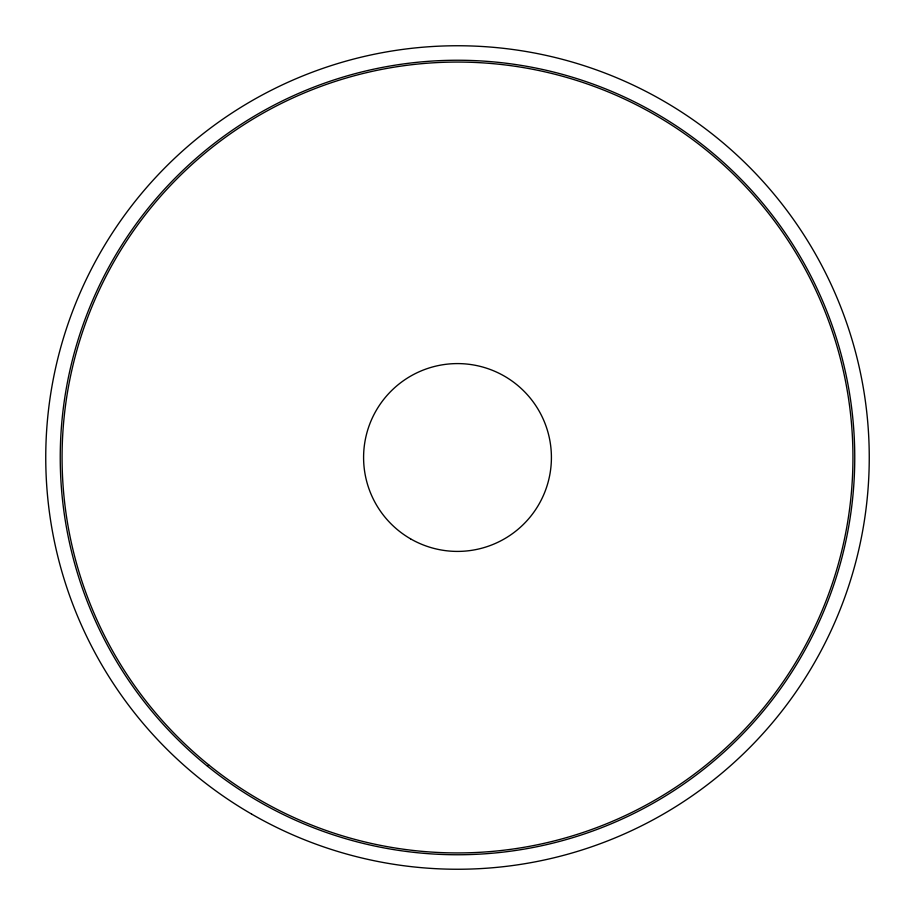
<?xml version="1.0" encoding="UTF-8"?>
<svg xmlns="http://www.w3.org/2000/svg" width="915" height="915" viewBox="0 0 915 915"><rect width="100%" height="100%" fill="white"/><g stroke="black" fill="none" stroke-linecap="round" stroke-linejoin="round"><path stroke-width="1.37" d="M251.625 814.087A411.75 411.75 0 0 0 869.25 457.5A411.75 411.75 0 0 0 251.625 100.913A411.75 411.75 0 0 0 251.625 814.087M207.499 766.232A397.259 397.259 0 0 0 849.863 519.64A397.259 397.259 0 0 0 315.137 86.628A397.259 397.259 0 0 0 207.499 766.232M208.643 764.814A395.452 395.452 0 0 0 848.079 519.365A395.452 395.452 0 0 0 315.789 88.32A395.452 395.452 0 0 0 208.643 764.814M410.549 538.832A93.913 93.913 0 0 0 551.413 457.5A93.913 93.913 0 0 0 410.549 376.168A93.913 93.913 0 0 0 410.549 538.832"/></g></svg>
